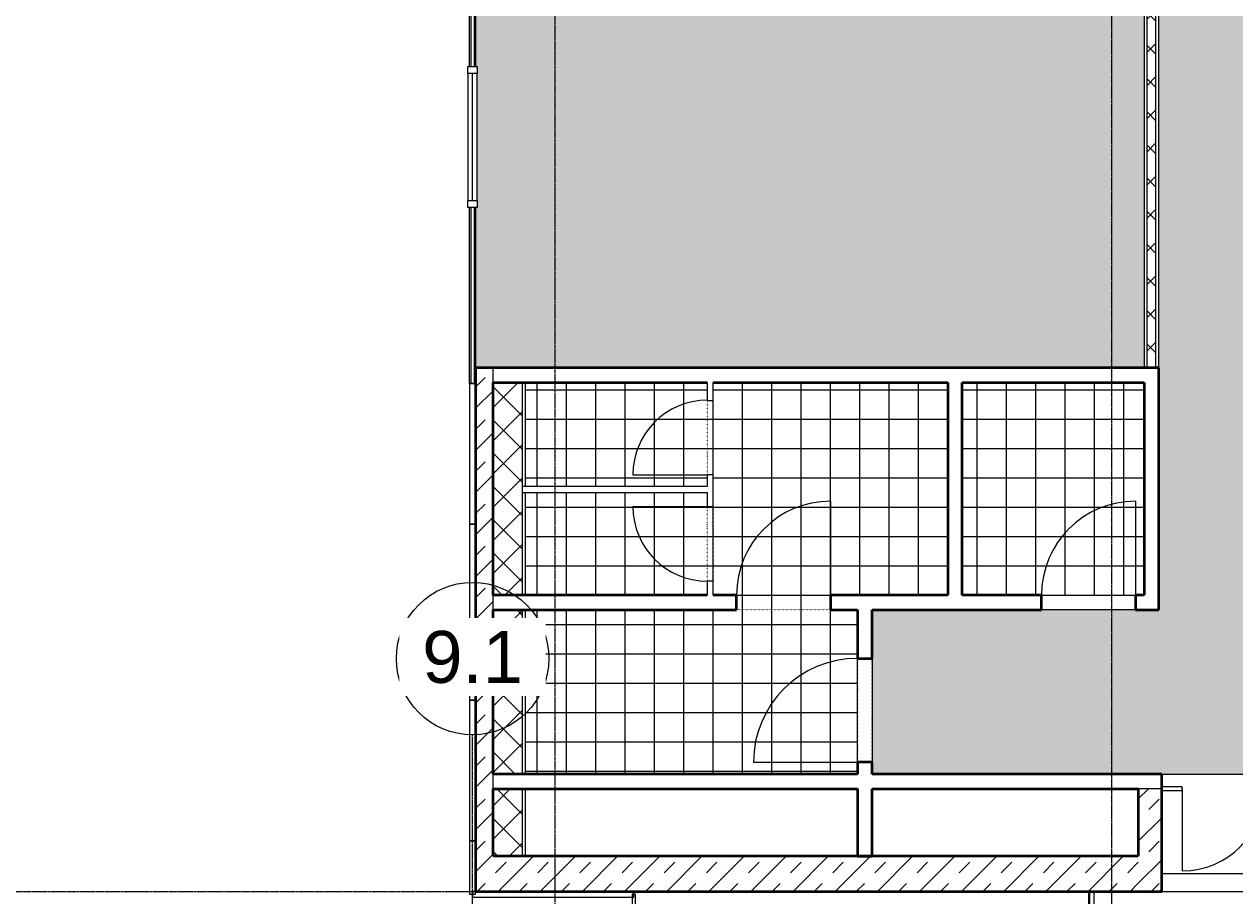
# Model space of a CAD drawing. Header units: millimetres. Extents: x -309577 to 26510, y -302335 to 26695.
# Drawn here: x -248461 to -238141, y -280020 to -272592 of the extents above; entities that cross this region are included whole.
import ezdxf

# ---------------------------------------------------------------- set-up
doc = ezdxf.new("R2010")
doc.units = ezdxf.units.MM
doc.linetypes.add('Rasterlinie', pattern=[22.225, 12.7, -3.175, 3.175, -3.175])
doc.linetypes.add('Über Schnittebene 1', pattern=[1, 0, -1])
for name, color, linetype, lineweight in [('A-DOOR', 1, 'Continuous', 9), ('A-FLOR-HRAL', 1, 'Continuous', 9), ('A-FLOR-OTLN', 6, 'Continuous', 9), ('A-FLOR-PATT', 8, 'Continuous', 9), ('A-GLAZ', 6, 'Continuous', 9), ('A-GLAZ-FRAM', 6, 'Continuous', 9), ('A-GLAZ-GLAS', 6, 'Continuous', 9), ('A-WALL', 2, 'Continuous', 9), ('A-WALL-PATT', 2, 'Continuous', 35), ('I-WALL', 2, 'Continuous', 9), ('S-GRID', 1, 'Continuous', 9)]:
    doc.layers.add(name, color=color, linetype=linetype, lineweight=lineweight)
pattern_1 = [(180, (0, 0), (-6e-14, -500), [])]
pattern_2 = [(45, (0, 0), (-179.60512, 179.60512), []), (45, (179.6, 0), (-179.60512, 179.60512), [127, -127])]
pattern_3 = [(45, (0, 0), (-141.42136, 141.42136), []), (135, (0, 0), (-141.42136, -141.42136), [])]

# ---------------------------------------------------------------- blocks, each defined once
blk = doc.blocks.new('Systemelement - Metallpanel-V11-Ebene 1')
at = {"layer": 'A-GLAZ'}
h = blk.add_hatch(dxfattribs=at)
h.set_pattern_fill('FP_15', color=256, style=0, pattern_type=2)
h.set_pattern_definition(pattern_1)
h.paths.add_polyline_path([(750, 25), (-750, 25), (-750, 15), (750, 15)], flags=0)
h.paths.add_polyline_path([(750, -15), (-750, -15), (-750, -25), (750, -25)], flags=0)
for p, q in [((-750, 25), (750, 25)), ((750, -25), (-750, -25))]:
    blk.add_line(p, q, dxfattribs=at)
blk = doc.blocks.new('Systemelement - Metallpanel-V14-Ebene 1')
at = {"layer": 'A-GLAZ'}
h = blk.add_hatch(dxfattribs=at)
h.set_pattern_fill('FP_15', color=256, style=0, pattern_type=2)
h.set_pattern_definition(pattern_1)
h.paths.add_polyline_path([(750, -15), (-750, -15), (-750, -25), (750, -25)], flags=0)
h.paths.add_polyline_path([(750, 15), (750, 25), (-750, 25), (-750, 15), (-673, 15)], flags=0)
for p, q in [((-750, 25), (617, 25)), ((750, -25), (-750, -25))]:
    blk.add_line(p, q, dxfattribs=at)
blk = doc.blocks.new('Drehflügel 1-flg - Stahlzarge1 - 80 x 2_26-250430-Ebene 1')
at = {"layer": 'A-DOOR'}
blk.add_line((400, 877), (400, 77), dxfattribs=at)
at = {"layer": 'A-DOOR', "linetype": 'Über Schnittebene 1'}
for p, q in [((-400, 77), (400, 77)), ((400, -48), (-400, -48))]:
    blk.add_line(p, q, dxfattribs=at)
at = {"layer": 'A-DOOR'}
blk.add_arc((400, 77), 800, 90, 180, dxfattribs=at)
blk = doc.blocks.new('Drehflügel 1-flg - Stahlzarge1 - 88_5 x 2_26-266605-Ebene 1')
at = {"layer": 'A-DOOR', "linetype": 'Über Schnittebene 1'}
for p, q in [((442, 48), (-443, 48)), ((-443, -77), (442, -77))]:
    blk.add_line(p, q, dxfattribs=at)
at = {"layer": 'A-DOOR'}
blk.add_line((442, -962), (442, -77), dxfattribs=at)
blk.add_arc((442, -77), 885, 180, 270, dxfattribs=at)
blk = doc.blocks.new('Systemelement - Verglasung-250432-Ebene 1')
at = {"layer": 'A-GLAZ'}
for p, q in [((87.5, 15), (-87.5, 15)), ((-87.5, 15), (-87.5, -15)), ((87.5, -15), (87.5, 15)), ((-87.5, -15), (87.5, -15))]:
    blk.add_line(p, q, dxfattribs=at)
blk = doc.blocks.new('Türelement 2-flg - Drehflügel - Glas - Standard-250433-Ebene 1')
at = {"layer": 'A-DOOR'}
for p, q in [((-700, 0), (-700, 700)), ((700, 0), (700, 700))]:
    blk.add_line(p, q, dxfattribs=at)
for centre, start, end in [((-700, 0), 0, 90), ((700, 0), 90, 180)]:
    blk.add_arc(centre, 700, start, end, dxfattribs=at)
blk = doc.blocks.new('Systemelement - Verglasung-250449-Ebene 1')
at = {"layer": 'A-GLAZ'}
for p, q in [((750, 15), (-750, 15)), ((-750, -15), (750, -15))]:
    blk.add_line(p, q, dxfattribs=at)
blk = doc.blocks.new('Fensterelement 1-flg - Standard-250448-Ebene 1')
at = {"layer": 'A-GLAZ-FRAM'}
for p, q in [((-600, -40), (-600, 40)), ((-600, 40), (-540, 40)), ((-540, 40), (-540, -40)), ((540, 40), (-540, 40)), ((540, -40), (540, 40)), ((540, 40), (600, 40)), ((600, 40), (600, -40)), ((-540, -40), (-600, -40)), ((-540, -40), (540, -40)), ((600, -40), (540, -40))]:
    blk.add_line(p, q, dxfattribs=at)
at = {"layer": 'A-GLAZ-GLAS'}
blk.add_line((-540, 0), (540, 0), dxfattribs=at)
blk = doc.blocks.new('Systemelement - Verglasung-V15-Ebene 1')
at = {"layer": 'A-GLAZ'}
for p, q in [((750, 15), (-750, 15)), ((750, -15), (750, 15)), ((-750, -15), (750, -15))]:
    blk.add_line(p, q, dxfattribs=at)
blk = doc.blocks.new('Systemelement - Metallpanel-250450-Ebene 1')
at = {"layer": 'A-GLAZ'}
for p, q in [((600, 25), (-600, 25)), ((-600, 25), (-600, -25)), ((600, -25), (600, 25)), ((-600, -25), (600, -25))]:
    blk.add_line(p, q, dxfattribs=at)
blk = doc.blocks.new('Systemelement - Metallpanel-250451-Ebene 1')
at = {"layer": 'A-GLAZ'}
for p, q in [((750, 25), (-750, 25)), ((-750, 25), (-750, -25)), ((750, -25), (750, 25)), ((-750, -25), (750, -25))]:
    blk.add_line(p, q, dxfattribs=at)
blk = doc.blocks.new('Systemelement - Metallpanel-250452-Ebene 1')
at = {"layer": 'A-GLAZ'}
for p, q in [((227.5, 25), (-227.5, 25)), ((-227.5, 25), (-227.5, -25)), ((227.5, -25), (227.5, 25)), ((-227.5, -25), (227.5, -25))]:
    blk.add_line(p, q, dxfattribs=at)
blk = doc.blocks.new('Systemelement - Metallpanel-332880-Ebene 1')
at = {"layer": 'A-GLAZ'}
for p, q in [((687.5, 25), (-687.5, 25)), ((-687.5, 25), (-687.5, -25)), ((687.5, -25), (687.5, 25)), ((-687.5, -25), (687.5, -25))]:
    blk.add_line(p, q, dxfattribs=at)
blk = doc.blocks.new('Drehflügel 1-flg - Umfassungszarge - 63_5 x 2_135-250514-Ebene 1')
at = {"layer": 'A-DOOR', "linetype": 'Über Schnittebene 1'}
for p, q in [((317, 11), (-318, 11)), ((-318, -39), (317, -39))]:
    blk.add_line(p, q, dxfattribs=at)
at = {"layer": 'A-DOOR'}
blk.add_line((317, -674), (317, -39), dxfattribs=at)
blk.add_arc((317, -39), 635, 180, 270, dxfattribs=at)
blk = doc.blocks.new('Drehflügel 1-flg - Umfassungszarge - 63_5 x 2_135-250513-Ebene 1')
at = {"layer": 'A-DOOR'}
blk.add_line((317, 674), (317, 39), dxfattribs=at)
at = {"layer": 'A-DOOR', "linetype": 'Über Schnittebene 1'}
for p, q in [((-318, 39), (317, 39)), ((317, -11), (-318, -11))]:
    blk.add_line(p, q, dxfattribs=at)
at = {"layer": 'A-DOOR'}
blk.add_arc((317, 39), 635, 90, 180, dxfattribs=at)
blk = doc.blocks.new('Systemelement - Verglasung-387670-Ebene 1')
at = {"layer": 'A-GLAZ'}
for p, q in [((812, 15), (-812, 15)), ((-812, 15), (-812, -15)), ((812, -15), (812, 15)), ((-812, -15), (812, -15))]:
    blk.add_line(p, q, dxfattribs=at)
blk = doc.blocks.new('Geländer - Geländer-380599-Ebene 1')
at = {"layer": 'A-FLOR-HRAL'}
for p, q in [((-239379, -279983), (-239379, -281474)), ((-239339, -281474), (-239339, -279983)), ((-239339, -281474), (-239379, -281474))]:
    blk.add_line(p, q, dxfattribs=at)
blk = doc.blocks.new('Raster - Rasterbeschriftung-194804-Ebene 1')
at = {"layer": 'S-GRID'}
blk.add_circle((0, 0), 6.5, dxfattribs=at)

msp = doc.modelspace()

# ---------------------------------------------------------------- hatches: boundary and pattern name
at = {"layer": 'A-FLOR-PATT'}
h = msp.add_hatch(dxfattribs=at)
h.set_pattern_fill('FP_34', color=256, style=0, pattern_type=2)
h.set_pattern_definition([(270, (-237868.69, -258096.74), (100, 6e-15), []), (0, (-237868.69, -258096.74), (200, 200), [100, -700]), (0, (-237768.69, -258496.74), (200, 200), [100, -700])])
h.paths.add_polyline_path([(-234544, -278983), (-234544, -277583), (-236989, -277583), (-236989, -272680), (-236864, -272680), (-236864, -275520), (-231164, -275520), (-231164, -274153), (-231179, -274153), (-231179, -272953), (-231164, -272953), (-231164, -271558), (-231839, -271558), (-231839, -271595), (-236864, -271595), (-236864, -271795), (-236989, -271795), (-236989, -268630), (-236864, -268630), (-236864, -271470), (-231839, -271470), (-231839, -271508), (-231164, -271508), (-231164, -271453), (-231179, -271453), (-231179, -270253), (-231164, -270253), (-231164, -268753), (-231179, -268753), (-231179, -267553), (-231164, -267553), (-231164, -267508), (-231839, -267508), (-231839, -267545), (-236864, -267545), (-236864, -267745), (-236989, -267745), (-236989, -264580), (-236864, -264580), (-236864, -267420), (-231839, -267420), (-231839, -267458), (-231164, -267458), (-231164, -266053), (-231179, -266053), (-231179, -264853), (-231164, -264853), (-231164, -263458), (-231839, -263458), (-231839, -263495), (-236864, -263495), (-236864, -263695), (-236989, -263695), (-236989, -260568), (-236864, -260568), (-236864, -263370), (-231839, -263370), (-231839, -263408), (-231164, -263408), (-231164, -263353), (-231179, -263353), (-231179, -262153), (-231164, -262153), (-231164, -260653), (-231179, -260653), (-231179, -259483), (-236864, -259483), (-236864, -259683), (-236989, -259683), (-236989, -255130), (-236864, -255130), (-236864, -259283), (-231164, -259283), (-231164, -257953), (-231179, -257953), (-231179, -256753), (-231164, -256753), (-231164, -255253), (-231179, -255253), (-231179, -254053), (-231164, -254053), (-231164, -254008), (-231839, -254008), (-231839, -254045), (-236864, -254045), (-236864, -254245), (-236989, -254245), (-236989, -249730), (-236864, -249730), (-236864, -253920), (-231839, -253920), (-231839, -253958), (-231164, -253958), (-231164, -252553), (-231179, -252553), (-231179, -251353), (-231164, -251353), (-231164, -249853), (-231179, -249853), (-231179, -248653), (-231164, -248653), (-231164, -248608), (-231839, -248608), (-231839, -248645), (-236864, -248645), (-236864, -248845), (-236989, -248845), (-236989, -245680), (-236864, -245680), (-236864, -248520), (-231839, -248520), (-231839, -248558), (-231164, -248558), (-231164, -247153), (-231179, -247153), (-231179, -245953), (-231164, -245953), (-231164, -244558), (-231839, -244558), (-231839, -244595), (-236864, -244595), (-236864, -244795), (-236989, -244795), (-236989, -244270), (-236864, -244270), (-236864, -244470), (-231839, -244470), (-231839, -244508), (-231164, -244508), (-231164, -244453), (-231179, -244453), (-231179, -243253), (-231164, -243253), (-231164, -241753), (-231179, -241753), (-231179, -240673), (-236789, -240673), (-236789, -241483), (-236864, -241483), (-236864, -243385), (-236989, -243385), (-236989, -240678), (-237189, -240678), (-237189, -240673), (-238589, -240673), (-238589, -240678), (-238789, -240678), (-238789, -243385), (-238914, -243385), (-238914, -241483), (-238989, -241483), (-238989, -240673), (-244599, -240673), (-244599, -241753), (-244614, -241753), (-244614, -243253), (-244599, -243253), (-244599, -244453), (-244614, -244453), (-244614, -244508), (-243939, -244508), (-243939, -244470), (-238914, -244470), (-238914, -244270), (-238789, -244270), (-238789, -244795), (-238914, -244795), (-238914, -244595), (-243939, -244595), (-243939, -244558), (-244614, -244558), (-244614, -245953), (-244599, -245953), (-244599, -247153), (-244614, -247153), (-244614, -248558), (-243939, -248558), (-243939, -248520), (-238914, -248520), (-238914, -248022), (-238939, -248070), (-238977, -248115), (-239022, -248152), (-239074, -248180), (-239130, -248197), (-239189, -248203), (-239247, -248197), (-239303, -248180), (-239355, -248152), (-239401, -248115), (-239438, -248070), (-239466, -248018), (-239483, -247962), (-239489, -247903), (-239483, -247844), (-239466, -247788), (-239438, -247736), (-239401, -247691), (-239355, -247654), (-239303, -247626), (-239247, -247609), (-239189, -247603), (-239130, -247609), (-239074, -247626), (-239022, -247654), (-238977, -247691), (-238939, -247736), (-238914, -247784), (-238914, -245680), (-238789, -245680), (-238789, -248845), (-238914, -248845), (-238914, -248645), (-243939, -248645), (-243939, -248608), (-244614, -248608), (-244614, -248653), (-244599, -248653), (-244599, -249853), (-244614, -249853), (-244614, -251353), (-244599, -251353), (-244599, -252553), (-244614, -252553), (-244614, -253958), (-243939, -253958), (-243939, -253920), (-238914, -253920), (-238914, -249730), (-238789, -249730), (-238789, -254245), (-238914, -254245), (-238914, -254045), (-243939, -254045), (-243939, -254008), (-244614, -254008), (-244614, -254053), (-244599, -254053), (-244599, -255253), (-244614, -255253), (-244614, -256753), (-244599, -256753), (-244599, -257953), (-244614, -257953), (-244614, -259283), (-238914, -259283), (-238914, -256122), (-238939, -256170), (-238977, -256215), (-239022, -256252), (-239074, -256280), (-239130, -256297), (-239189, -256303), (-239247, -256297), (-239303, -256280), (-239355, -256252), (-239401, -256215), (-239438, -256170), (-239466, -256118), (-239483, -256062), (-239489, -256003), (-239483, -255944), (-239466, -255888), (-239438, -255836), (-239401, -255791), (-239355, -255754), (-239303, -255726), (-239247, -255709), (-239189, -255703), (-239130, -255709), (-239074, -255726), (-239022, -255754), (-238977, -255791), (-238939, -255836), (-238914, -255884), (-238914, -255130), (-238789, -255130), (-238789, -259683), (-238914, -259683), (-238914, -259483), (-244599, -259483), (-244599, -260653), (-244614, -260653), (-244614, -262153), (-244599, -262153), (-244599, -263353), (-244614, -263353), (-244614, -264758), (-243939, -264758), (-243939, -264720), (-238914, -264720), (-238914, -264222), (-238939, -264270), (-238977, -264315), (-239022, -264352), (-239074, -264380), (-239130, -264397), (-239189, -264403), (-239247, -264397), (-239303, -264380), (-239355, -264352), (-239404, -264311), (-239438, -264270), (-239466, -264218), (-239483, -264162), (-239488, -264098), (-239483, -264044), (-239466, -263988), (-239438, -263936), (-239401, -263891), (-239355, -263854), (-239303, -263826), (-239247, -263809), (-239189, -263803), (-239130, -263809), (-239074, -263826), (-239022, -263854), (-238977, -263891), (-238939, -263936), (-238914, -263984), (-238914, -260568), (-238789, -260568), (-238790, -265045), (-238914, -265045), (-238914, -264845), (-243939, -264845), (-243939, -264808), (-244614, -264808), (-244614, -264853), (-244599, -264853), (-244599, -266053), (-244614, -266053), (-244614, -267553), (-244599, -267553), (-244599, -268753), (-244614, -268753), (-244614, -270158), (-243939, -270158), (-243939, -270120), (-238914, -270120), (-238914, -265930), (-238789, -265930), (-238789, -270445), (-238914, -270445), (-238914, -270245), (-243939, -270245), (-243939, -270208), (-244614, -270208), (-244614, -270253), (-244599, -270253), (-244599, -271453), (-244614, -271453), (-244614, -272953), (-244599, -272953), (-244599, -274153), (-244614, -274153), (-244614, -275520), (-238914, -275520), (-238914, -272322), (-238939, -272370), (-238977, -272415), (-239022, -272452), (-239074, -272480), (-239130, -272497), (-239189, -272503), (-239247, -272497), (-239303, -272480), (-239355, -272452), (-239401, -272415), (-239438, -272370), (-239466, -272318), (-239483, -272262), (-239489, -272203), (-239483, -272144), (-239466, -272088), (-239438, -272036), (-239401, -271991), (-239355, -271954), (-239303, -271926), (-239247, -271909), (-239189, -271903), (-239130, -271909), (-239074, -271926), (-239022, -271954), (-238977, -271991), (-238939, -272036), (-238914, -272084), (-238914, -271330), (-238789, -271330), (-238789, -277583), (-241234, -277583), (-241234, -278983), (-237343, -278983)], flags=0)
h.paths.add_polyline_path([(-243939, -272453), (-243994, -272447), (-244047, -272428), (-244095, -272398), (-244134, -272359), (-244164, -272311), (-244182, -272259), (-244189, -272203), (-244182, -272147), (-244164, -272095), (-244134, -272047), (-244095, -272008), (-244047, -271978), (-243994, -271959), (-243939, -271953), (-243883, -271959), (-243830, -271978), (-243783, -272008), (-243743, -272047), (-243713, -272095), (-243695, -272147), (-243689, -272203), (-243695, -272259), (-243713, -272311), (-243743, -272359), (-243783, -272398), (-243830, -272428), (-243883, -272447)], flags=0)
h.paths.add_polyline_path([(-231839, -272453), (-231894, -272447), (-231947, -272428), (-231995, -272398), (-232034, -272359), (-232064, -272311), (-232082, -272259), (-232089, -272203), (-232082, -272147), (-232064, -272095), (-232034, -272047), (-231995, -272008), (-231947, -271978), (-231894, -271959), (-231839, -271953), (-231783, -271959), (-231730, -271978), (-231683, -272008), (-231643, -272047), (-231613, -272095), (-231595, -272147), (-231589, -272203), (-231595, -272259), (-231613, -272311), (-231643, -272359), (-231683, -272398), (-231730, -272428), (-231783, -272447)], flags=0)
h.paths.add_polyline_path([(-231839, -264353), (-231894, -264347), (-231947, -264328), (-231995, -264298), (-232034, -264259), (-232064, -264211), (-232082, -264159), (-232089, -264103), (-232082, -264047), (-232064, -263995), (-232034, -263947), (-231995, -263908), (-231947, -263878), (-231894, -263859), (-231839, -263853), (-231783, -263859), (-231730, -263878), (-231683, -263908), (-231643, -263947), (-231613, -263995), (-231595, -264047), (-231589, -264103), (-231595, -264159), (-231613, -264211), (-231643, -264259), (-231683, -264298), (-231730, -264328), (-231783, -264347)], flags=0)
h.paths.add_polyline_path([(-243939, -264353), (-243994, -264347), (-244047, -264328), (-244095, -264298), (-244134, -264259), (-244164, -264211), (-244182, -264159), (-244189, -264103), (-244182, -264047), (-244164, -263995), (-244134, -263947), (-244095, -263908), (-244047, -263878), (-243994, -263859), (-243939, -263853), (-243883, -263859), (-243830, -263878), (-243783, -263908), (-243743, -263947), (-243713, -263995), (-243695, -264047), (-243689, -264103), (-243695, -264159), (-243713, -264211), (-243743, -264259), (-243783, -264298), (-243830, -264328), (-243883, -264347)], flags=0)
h.paths.add_polyline_path([(-243939, -256253), (-243994, -256247), (-244047, -256228), (-244095, -256198), (-244134, -256159), (-244164, -256111), (-244182, -256059), (-244189, -256003), (-244182, -255947), (-244164, -255895), (-244134, -255847), (-244095, -255808), (-244047, -255778), (-243994, -255759), (-243939, -255753), (-243883, -255759), (-243830, -255778), (-243783, -255808), (-243743, -255847), (-243713, -255895), (-243695, -255947), (-243689, -256003), (-243695, -256059), (-243713, -256111), (-243743, -256159), (-243783, -256198), (-243830, -256228), (-243883, -256247)], flags=0)
h.paths.add_polyline_path([(-231839, -256253), (-231894, -256247), (-231947, -256228), (-231995, -256198), (-232034, -256159), (-232064, -256111), (-232082, -256059), (-232089, -256003), (-232082, -255947), (-232064, -255895), (-232034, -255847), (-231995, -255808), (-231947, -255778), (-231894, -255759), (-231839, -255753), (-231783, -255759), (-231730, -255778), (-231683, -255808), (-231643, -255847), (-231613, -255895), (-231595, -255947), (-231589, -256003), (-231595, -256059), (-231613, -256111), (-231643, -256159), (-231683, -256198), (-231730, -256228), (-231783, -256247)], flags=0)
h.paths.add_polyline_path([(-243939, -248153), (-243994, -248147), (-244047, -248128), (-244095, -248098), (-244134, -248059), (-244164, -248011), (-244182, -247959), (-244189, -247903), (-244182, -247847), (-244164, -247795), (-244134, -247747), (-244095, -247708), (-244047, -247678), (-243994, -247659), (-243939, -247653), (-243883, -247659), (-243830, -247678), (-243783, -247708), (-243743, -247747), (-243713, -247795), (-243695, -247847), (-243689, -247903), (-243695, -247959), (-243713, -248011), (-243743, -248059), (-243783, -248098), (-243830, -248128), (-243883, -248147)], flags=0)
h.paths.add_polyline_path([(-231839, -248153), (-231894, -248147), (-231947, -248128), (-231995, -248098), (-232034, -248059), (-232064, -248011), (-232082, -247959), (-232089, -247903), (-232082, -247847), (-232064, -247795), (-232034, -247747), (-231995, -247708), (-231947, -247678), (-231894, -247659), (-231839, -247653), (-231783, -247659), (-231730, -247678), (-231683, -247708), (-231643, -247747), (-231613, -247795), (-231595, -247847), (-231589, -247903), (-231595, -247959), (-231613, -248011), (-231643, -248059), (-231683, -248098), (-231730, -248128), (-231783, -248147)], flags=0)
h = msp.add_hatch(dxfattribs=at)
h.set_pattern_fill('FP_35', color=256, style=0, pattern_type=2)
h.set_pattern_definition([(270, (-241588.7, -276707.99), (250, 2e-14), []), (0, (-241588.7, -276707.99), (0, 250), [])])
h.paths.add_polyline_path([(-241359, -278983), (-241359, -277583), (-241589, -277583), (-241589, -277458), (-240589, -277458), (-240589, -275645), (-242589, -275645), (-242589, -275798), (-242639, -275798), (-242639, -275645), (-244189, -275645), (-244189, -276533), (-242639, -276533), (-242639, -276433), (-242589, -276433), (-242589, -276703), (-242639, -276703), (-242639, -276583), (-244189, -276583), (-244189, -277458), (-242639, -277458), (-242639, -277338), (-242589, -277338), (-242589, -277458), (-242389, -277458), (-242389, -277583), (-244189, -277583), (-244189, -278983), (-243130, -278983)], flags=0)
h.paths.add_polyline_path([(-240464, -277458), (-238914, -277458), (-238914, -275645), (-240464, -275645), (-240464, -277064)], flags=0)
at = {"layer": 'A-WALL-PATT', "lineweight": 9}
h = msp.add_hatch(dxfattribs=at)
h.set_pattern_fill('FP_1', color=256, style=0, pattern_type=2)
h.set_pattern_definition(pattern_3)
h.paths.add_polyline_path([(-238814, -275520), (-238814, -271330), (-238889, -271330), (-238889, -275520)], flags=0)
h.paths.add_polyline_path([(-238889, -270445), (-238814, -270445), (-238814, -265930), (-238889, -265930), (-238889, -270220)], flags=0)
h.paths.add_polyline_path([(-238889, -265045), (-238814, -265045), (-238814, -260568), (-238889, -260568), (-238889, -264820)], flags=0)
h.paths.add_polyline_path([(-238889, -259683), (-238814, -259683), (-238814, -259458), (-238889, -259458), (-238889, -259483)], flags=0)
h = msp.add_hatch(dxfattribs=at)
h.set_pattern_fill('FP_2', color=256, style=0, pattern_type=2)
h.set_pattern_definition(pattern_2)
h.paths.add_polyline_path([(-244577, -279983), (-244464, -279983), (-244464, -275520), (-244614, -275520), (-244614, -279983)], flags=0)
h = msp.add_hatch(dxfattribs=at)
h.set_pattern_fill('FP_1', color=256, style=0, pattern_type=2)
h.set_pattern_definition(pattern_3)
h.paths.add_polyline_path([(-244214, -279683), (-244214, -279108), (-244464, -279108), (-244464, -279683)], flags=0)
h.paths.add_polyline_path([(-244214, -278983), (-244214, -277583), (-244464, -277583), (-244464, -278983)], flags=0)
h.paths.add_polyline_path([(-244214, -277458), (-244214, -275645), (-244464, -275645), (-244464, -277458)], flags=0)
h = msp.add_hatch(dxfattribs=at)
h.set_pattern_fill('FP_2', color=256, style=0, pattern_type=2)
h.set_pattern_definition(pattern_2)
h.paths.add_polyline_path([(-238764, -279983), (-238764, -279108), (-238964, -279108), (-238964, -279983), (-238790, -279983)], flags=0)
h = msp.add_hatch(dxfattribs=at)
h.set_pattern_fill('FP_2', color=256, style=0, pattern_type=2)
h.set_pattern_definition(pattern_2)
h.paths.add_polyline_path([(-244214, -279983), (-238964, -279983), (-238964, -279683), (-244464, -279683), (-244464, -279983)], flags=0)

# ---------------------------------------------------------------- linework, layer by layer
at = {"layer": 'A-FLOR-OTLN'}
for p, q in [((-239789, -277458), (-238989, -277458)), ((-238989, -277583), (-239789, -277583)), ((-241359, -278883), (-241359, -277998)), ((-241234, -277998), (-241234, -278883)), ((-238764, -278983), (-237014, -278983)), ((-241359, -279682), (-244189, -279682)), ((-241234, -279683), (-241234, -279682)), ((-237014, -279833), (-238764, -279833)), ((-239389, -279983), (-239389, -285716)), ((-238764, -279983), (-237014, -279983))]:
    msp.add_line(p, q, dxfattribs=at)
at = {"layer": 'A-WALL'}
for p, q in [((-238889, -275520), (-238889, -271330)), ((-238814, -275520), (-238814, -271330)), ((-244464, -275645), (-244464, -275520)), ((-244214, -277458), (-244214, -275645)), ((-244464, -277583), (-244464, -277458)), ((-244214, -278983), (-244214, -277583)), ((-244464, -279108), (-244464, -278983)), ((-244214, -279683), (-244214, -279108)), ((-238764, -279108), (-238964, -279108))]:
    msp.add_line(p, q, dxfattribs=at)
at = {"layer": 'A-WALL', "color": 7}
for p, q in [((-238789, -275520), (-238789, -271330)), ((-238914, -272322), (-238914, -275520)), ((-244189, -276533), (-244189, -275645)), ((-244189, -277458), (-244189, -276583)), ((-244189, -278983), (-244189, -277583)), ((-244189, -279683), (-244189, -279108))]:
    msp.add_line(p, q, dxfattribs=at)
at = {"layer": 'A-WALL', "color": 10, "lineweight": 35}
for p, q in [((-238789, -275520), (-244614, -275520)), ((-244614, -275520), (-244614, -279983)), ((-238789, -277583), (-238789, -275520)), ((-244464, -275645), (-242639, -275645)), ((-244464, -277458), (-244464, -275645)), ((-242589, -275645), (-240589, -275645)), ((-240589, -275645), (-240589, -277458)), ((-240464, -275645), (-238914, -275645)), ((-240464, -277458), (-240464, -275645)), ((-238914, -275645), (-238914, -277458)), ((-242639, -277458), (-244464, -277458)), ((-242389, -277458), (-242589, -277458)), ((-242389, -277583), (-242389, -277458)), ((-240589, -277458), (-241589, -277458)), ((-241589, -277458), (-241589, -277583)), ((-239789, -277458), (-240464, -277458)), ((-239789, -277583), (-239789, -277458)), ((-238914, -277458), (-238989, -277458)), ((-238989, -277458), (-238989, -277583)), ((-244464, -277583), (-242389, -277583)), ((-244464, -278983), (-244464, -277583)), ((-241589, -277583), (-241359, -277583)), ((-241359, -277583), (-241359, -277998)), ((-241234, -277583), (-239789, -277583)), ((-241234, -277998), (-241234, -277583)), ((-238989, -277583), (-238789, -277583)), ((-241359, -277998), (-241234, -277998)), ((-241359, -278883), (-241359, -278983)), ((-241234, -278883), (-241359, -278883)), ((-241234, -278983), (-241234, -278883)), ((-241359, -278983), (-244464, -278983)), ((-238764, -278983), (-241234, -278983)), ((-238764, -279983), (-238764, -278983)), ((-244464, -279108), (-241359, -279108)), ((-244464, -279683), (-244464, -279108)), ((-241359, -279108), (-241359, -279682)), ((-241234, -279108), (-238964, -279108)), ((-241234, -279682), (-241234, -279108)), ((-238964, -279108), (-238964, -279683)), ((-238964, -279683), (-244464, -279683)), ((-241359, -279682), (-241234, -279682)), ((-244614, -279983), (-238764, -279983))]:
    msp.add_line(p, q, dxfattribs=at)
at = {"layer": 'I-WALL', "color": 7}
for p, q in [((-242639, -275645), (-242639, -275798)), ((-242589, -275798), (-242589, -275645)), ((-242639, -275798), (-242589, -275798)), ((-242589, -276433), (-242639, -276433)), ((-242639, -276433), (-242639, -276533)), ((-242589, -276703), (-242589, -276433)), ((-242639, -276533), (-244214, -276533)), ((-244214, -276583), (-242639, -276583)), ((-242639, -276583), (-242639, -276703)), ((-242639, -276703), (-242589, -276703)), ((-242589, -277338), (-242639, -277338)), ((-242639, -277338), (-242639, -277458)), ((-242589, -277458), (-242589, -277338))]:
    msp.add_line(p, q, dxfattribs=at)
at = {"layer": 'S-GRID', "linetype": 'Rasterlinie'}
for p, q in [((-243939, -235883), (-243939, -280391)), ((-239189, -280391), (-239189, -235883)), ((-244639, -296483), (-244639, -278649)), ((-297439, -279983), (-175468, -279983))]:
    msp.add_line(p, q, dxfattribs=at)

# ---------------------------------------------------------------- block references
at = {"layer": 'A-DOOR'}
for name, p, rotation in [('Drehflügel 1-flg - Umfassungszarge - 63_5 x 2_135-250514-Ebene 1', (-242599, -276115), 270), ('Drehflügel 1-flg - Umfassungszarge - 63_5 x 2_135-250513-Ebene 1', (-242599, -277020), 90), ('Drehflügel 1-flg - Stahlzarge1 - 88_5 x 2_26-266605-Ebene 1', (-241282, -278440), 270), ('Türelement 2-flg - Drehflügel - Glas - Standard-250433-Ebene 1', (-237889, -279108), 180)]:
    msp.add_blockref(name, p, dxfattribs=dict(at, rotation=rotation))
for p in [(-241989, -277535), (-239389, -277535)]:
    msp.add_blockref('Drehflügel 1-flg - Stahlzarge1 - 80 x 2_26-250430-Ebene 1', p, dxfattribs=at)
at = {"layer": 'A-FLOR-HRAL'}
msp.add_blockref('Geländer - Geländer-380599-Ebene 1', (0, 0), dxfattribs=at)
at = {"layer": 'A-GLAZ'}
for name, p, rotation in [('Systemelement - Metallpanel-V11-Ebene 1', (-244639, -272203), 269.9999999999999), ('Systemelement - Verglasung-250449-Ebene 1', (-244639, -272203), 269.9999999999999), ('Fensterelement 1-flg - Standard-250448-Ebene 1', (-244639, -273553), 89.9999999999999), ('Systemelement - Metallpanel-V14-Ebene 1', (-244639, -274903), 269.9999999999999), ('Systemelement - Verglasung-V15-Ebene 1', (-244639, -274903), 269.9999999999999), ('Systemelement - Metallpanel-250450-Ebene 1', (-244639, -276253), 269.9999999999999), ('Systemelement - Metallpanel-250451-Ebene 1', (-244639, -277603), 269.9999999999999), ('Systemelement - Metallpanel-250450-Ebene 1', (-244639, -278953), 269.9999999999999), ('Systemelement - Verglasung-250432-Ebene 1', (-238676, -279108), 180), ('Systemelement - Metallpanel-250452-Ebene 1', (-244639, -279780), 269.9999999999999), ('Systemelement - Verglasung-387670-Ebene 1', (-243264, -280820), 90)]:
    msp.add_blockref(name, p, dxfattribs=dict(at, rotation=rotation))
msp.add_blockref('Systemelement - Metallpanel-332880-Ebene 1', (-243951, -280008), dxfattribs=at)
at = {"layer": 'S-GRID', "xscale": 99.99999999999993, "yscale": 99.99999999999993, "zscale": 99.99999999999993}
msp.add_blockref('Raster - Rasterbeschriftung-194804-Ebene 1', (-244639, -277999), dxfattribs=at)

# ---------------------------------------------------------------- next in the draw order: texts
at = {"layer": 'S-GRID', "insert": (-244639, -277763), "char_height": 442.59, "width": 1025.9, "attachment_point": 2, "line_spacing_factor": 0.938532, "bg_fill": 3, "box_fill_scale": 1.25, "bg_fill_color": 0, "bg_fill_transparency": 0}
msp.add_mtext('\\fArial|b0|i0|c0|p34|;9.1', dxfattribs=at)

doc.saveas('drawing.dxf')
